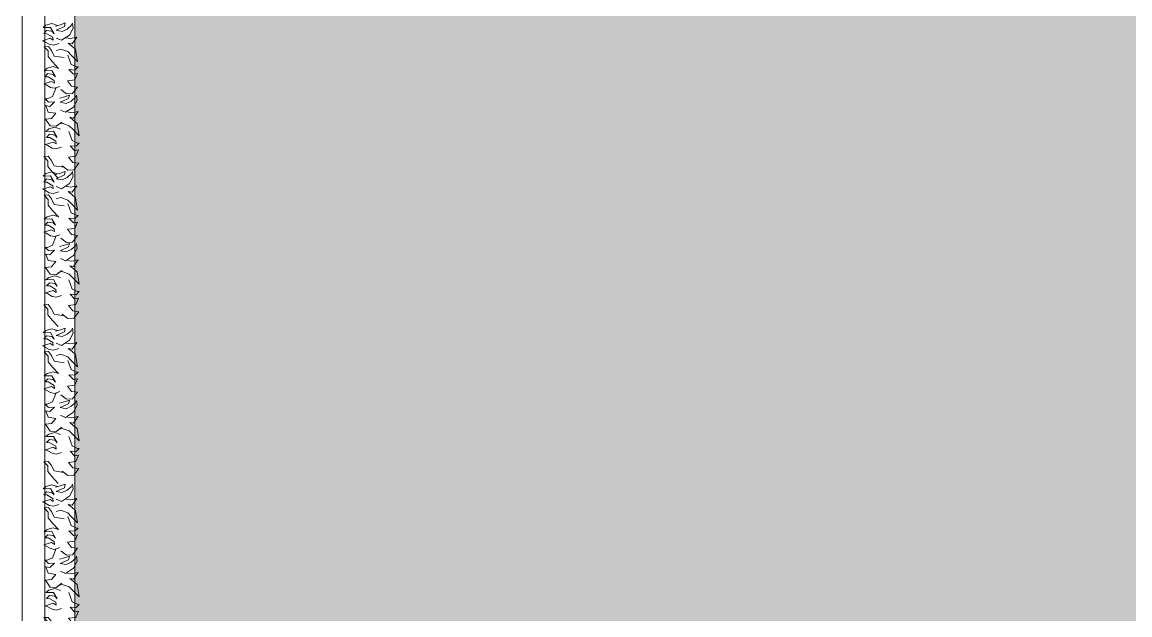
# Model space of a CAD drawing. Header units: millimetres. Extents: x -225363 to 347188, y -782467 to 813415.
# Drawn here: x 3689 to 11040, y 18019 to 21951 of the extents above; entities that cross this region are included whole.
import ezdxf

# ---------------------------------------------------------------- set-up
doc = ezdxf.new("R2010")
doc.units = ezdxf.units.MM
doc.layers.add('Xref SCN', color=8, linetype='Continuous', lineweight=0)

# ---------------------------------------------------------------- blocks, each defined once
blk = doc.blocks.new('tre')
at = {"layer": 'Xref SCN', "ltscale": 100}
for points in [[(220, 3680), (-60, 3640), (-140, 3480), (-230, 3370), (-350, 3380), (-240, 3500), (-230, 3660), (-110, 3810), (60, 3990)], [(350, 2660), (450, 2920), (600, 2990), (650, 2990), (560, 3080), (390, 3070), (520, 3200), (630, 3180), (560, 3360), (350, 3390), (470, 3540), (640, 3560), (500, 3750), (330, 3760), (170, 3640)], [(150, 3110), (0, 3160), (-120, 3140), (-240, 3070), (-310, 3040), (-90, 2970), (-10, 3020), (-20, 2940), (-190, 2840), (-280, 2840), (-200, 2750), (-50, 2770), (20, 2840), (-90, 2660), (-300, 2670), (-220, 2600), (-50, 2550), (110, 2600)], [(-30, 1420), (-130, 1680), (-280, 1750), (-330, 1750), (-240, 1840), (-70, 1830), (-200, 1960), (-310, 1940), (-240, 2120), (-30, 2150), (-150, 2300), (-320, 2320), (-180, 2510), (-10, 2520), (150, 2400)], [(300, 2110), (430, 2130), (610, 2090), (480, 2280), (370, 2260), (470, 2340), (580, 2430), (640, 2780), (460, 2600), (360, 2500), (160, 2430), (30, 2470)], [(70, 1720), (210, 1680), (350, 1630), (330, 1730), (90, 1840), (260, 1870), (400, 1800), (520, 1700), (550, 1630), (570, 1770), (470, 1970), (250, 2120), (100, 2060)], [(290, 500), (390, 760), (540, 830), (590, 830), (500, 920), (330, 910), (460, 1040), (570, 1020), (500, 1200), (290, 1230), (410, 1380), (580, 1400), (440, 1590), (270, 1600), (110, 1480)], [(80, 1390), (-70, 1440), (-190, 1420), (-310, 1350), (-380, 1320), (-160, 1250), (-80, 1300), (-90, 1220), (-260, 1120), (-350, 1120), (-270, 1030), (-120, 1050), (-50, 1120), (-160, 940), (-370, 950), (-290, 880), (-120, 830), (40, 880)], [(190, 570), (-90, 530), (-170, 370), (-260, 260), (-380, 270), (-270, 390), (-260, 550), (-140, 700), (30, 880)], [(230, 10), (360, 30), (540, -10), (410, 180), (300, 160), (400, 240), (510, 330), (570, 680), (390, 500), (290, 400), (90, 330), (-40, 370)], [(30, 170), (-120, 220), (-240, 200), (-360, 130), (-430, 100), (-210, 30), (-130, 80), (-140, 0), (-310, -100), (-400, -100), (-320, -190), (-170, -170), (-100, -100), (-210, -280), (-420, -270), (-340, -340), (-170, -390), (-10, -340)], [(-70, -320), (70, -360), (210, -410), (190, -310), (-50, -200), (120, -170), (260, -240), (380, -340), (410, -410), (430, -270), (330, -70), (110, 80), (-40, 20)]]:
    blk.add_lwpolyline(points, dxfattribs=at)
blk = doc.blocks.new('Xref SCN')
at = {"layer": 'Xref SCN', "ltscale": 3}
h = blk.add_hatch(dxfattribs=at)
h.set_pattern_fill('CROSS', color=256, scale=30, angle=197)
h.set_pattern_definition([(197, (-1424125.8, -442865.07), (-126.479246, -237.872866), [95.25, -285.75]), (287, (-1424185.26, -442833.45), (237.872866, -126.479246), [95.25, -285.75])])
edge = h.paths.add_edge_path()
edge.add_line((10158.3, 16567.3), (1851.3, 14451.4))
edge.add_arc((2136.7, 13337.4), 1150, 104.36987, 180.38556)
edge.add_line((986.8, 13329.7), (1035.4, 6105.3))
edge.add_arc((2185.4, 6113.1), 1150, 180.38556, 250.13331)
edge.add_arc((-23.6, -0.1), 5350, 54.44102, 70.13331, ccw=False)
edge.add_arc((3168.4, 4685.8), 343.2, 256.39429, 333.3422)
edge.add_arc((7788.2, 2340.3), 4837.9, 44.33072, 153.06453, ccw=False)
edge.add_arc((13743.2, 8157.8), 3487.1, 224.33072, 435.87878)
edge.add_arc((16212.7, 17236.7), 5922.7, 187.71586, 254.13812, ccw=False)
edge.add_arc((10541.9, 16468.3), 200, 187.63271, 187.71586, ccw=False)
edge.add_arc((10195, 16421.9), 150, 7.63271, 104.16209)
edge = h.paths.add_edge_path()
edge.add_arc((-13757.9, 9268.2), 1150, 104.35993, 180.44034)
edge.add_line((-14907.8, 9259.4), (-14907.8, 2149))
edge.add_arc((-13757.9, 2157.9), 1150, 180.44034, 270.38556)
edge.add_line((-13750.1, 1007.9), (-6129, 1058.9))
edge.add_arc((-6136.7, 2208.8), 1150, 270.38591, 340.13367)
edge.add_arc((-23.6, -0.1), 5350, 110.63781, 160.13331, ccw=False)
edge.add_arc((-2314.5, 6082.8), 1150, 290.6378, 360.38556)
edge.add_line((-1164.6, 6090.5), (-1205.6, 12195.1))
edge.add_arc((-2355.6, 12187.3), 1150, 0.38556, 104.35993)
edge.add_line((-2640.8, 13301.4), (-14043.1, 10382.3))
edge = h.paths.add_edge_path()
edge.add_line((-13750.1, -8364.8), (-2217.8, -8288))
edge.add_arc((-2225.6, -7138), 1150, 270.3861, 360.3861)
edge.add_line((-1075.6, -7130.3), (-1082.5, -6105.5))
edge.add_arc((-2232.5, -6113.2), 1150, 0.38556, 70.13331)
edge.add_arc((-23.6, -0.1), 5350, 200.6378, 250.13331, ccw=False)
edge.add_arc((-6106.4, -2291.1), 1150, 20.6378, 90.38556)
edge.add_line((-6114.2, -1141.1), (-13765.6, -1192.1))
edge.add_arc((-13757.8, -2342), 1150, 90.38614, 180.44099)
edge.add_line((-14907.8, -2350.9), (-14907.8, -7223.7))
edge.add_arc((-13757.9, -7214.9), 1150, 180.44039, 270.38556)
edge.add_arc((-13747.8, -8714.8), 350, 90.38185, 90.38556, ccw=False)
at = {"layer": 'Xref SCN'}
blk.add_lwpolyline([(-14129.9, 10721.4, 0.344453), (-15257.8, 9258.1), (-15257.8, 2147.8, 0.414214), (-13747.8, 657.9), (-6126.6, 708.9, 0.314089), (-4726, 1699.1, -0.219386), (-1785.8, 4679.1, 0.314089), (-814.6, 6092.9), (-855.7, 12197.4, 0.487594), (-2727.6, 13640.5), (-14129.9, 10721.4)], format="xyb", dxfattribs=at)
for points in [[(-14092.7, 10576, 0.344555), (-15107.8, 9258.7), (-15107.8, 2148.3, 0.414107), (-13748.8, 807.9), (-6127.6, 858.9, 0.314089), (-4867.1, 1750.1, -0.219386), (-1838.7, 4819.4, 0.314089), (-964.6, 6091.9), (-1005.6, 12196.4, 0.487594), (-2690.4, 13495.2)], [(-14043.1, 10382.3, 0.34472), (-14907.8, 9259.4), (-14907.8, 2149, 0.413934), (-13750.1, 1007.9), (-6129, 1058.9, 0.314089), (-5055.2, 1818, -0.219386), (-1909.2, 5006.6, 0.314089), (-1164.6, 6090.5), (-1205.6, 12195.1, 0.487594), (-2640.8, 13301.4)]]:
    blk.add_lwpolyline(points, format="xyb", close=True, dxfattribs=at)
at = {"layer": 'Xref SCN', "xscale": -0.2340913466629827, "yscale": 0.2340913466629827, "zscale": 0.2340913466629827, "rotation": 179.2799666287764}
for p in [(-15021.7, 6151.1), (-15021.7, 5166.2), (-15021.7, 4125.9), (-15021.7, 3091)]:
    blk.add_blockref('tre', p, dxfattribs=at)

msp = doc.modelspace()

# ---------------------------------------------------------------- block references
msp.add_blockref('Xref SCN', (18946.5, 15699))

doc.saveas('drawing.dxf')
